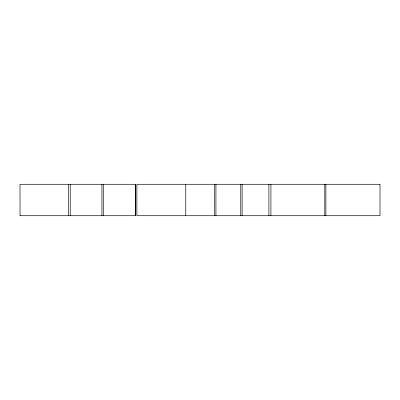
<?xml version="1.0" encoding="UTF-8"?>
<svg xmlns="http://www.w3.org/2000/svg" width="400" height="400" viewBox="0 0 400 400"><rect width="100%" height="100%" fill="white"/><g stroke="black" fill="none" stroke-linecap="round" stroke-linejoin="round"><path stroke-width="0.6" d="M20 215.715L135.585 215.715L135.585 184.285L20 184.285L20.05 215.715M325.89 184.285L325.89 215.715M324.795 184.285L324.795 215.715M270.935 184.285L270.915 215.715M268.895 184.285L268.895 215.715M242.115 184.285L242.115 215.715M240.77 184.285L240.77 215.715M215.93 184.285L215.93 215.715M214.635 184.285L214.635 215.715M185.765 184.285L185.765 215.715M135.535 184.285L135.535 215.715M103.28 184.285L103.28 215.715M101.935 184.285L101.935 215.715M70.225 184.285L70.225 215.715M68.635 184.285L68.635 215.715M380 184.285L136.88 184.285L136.88 215.715L380 215.715L380 184.285"/></g></svg>
